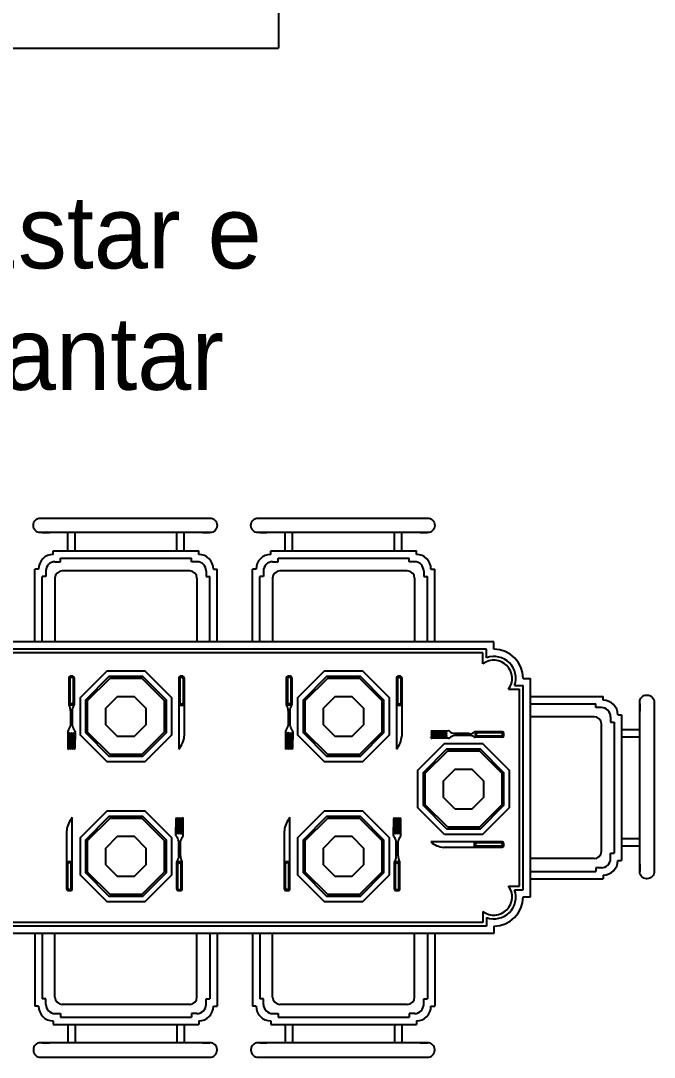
# Model space of a CAD drawing. Header units: millimetres. Extents: x 935 to 1399, y 512 to 900.
# Drawn here: x 1151.332 to 1153.071, y 842.318 to 845.163 of the extents above; entities that cross this region are included whole.
import ezdxf

# ---------------------------------------------------------------- set-up
doc = ezdxf.new("R2010")
doc.units = ezdxf.units.MM
doc.layers.add('MOBIL', color=7, linetype='Continuous')
doc.layers.add('MOBIL-I', color=251, linetype='Continuous')

msp = doc.modelspace()

# ---------------------------------------------------------------- linework, layer by layer
at = {"color": 6}
for p in [(1152.03909, 845.33793), (1146.36641, 845.08793)]:
    msp.add_line(p, (1152.03909, 845.08793), dxfattribs=at)
at = {"layer": 'MOBIL', "color": 34}
for p, q in [((1151.36687, 843.77693), (1151.36687, 843.77793)), ((1151.96397, 843.77693), (1151.96397, 843.77793)), ((1151.3908, 843.75793), (1151.4108, 843.75793)), ((1151.9879, 843.75793), (1152.0079, 843.75793)), ((1152.4279, 843.75793), (1152.4479, 843.75793)), ((1151.87094, 843.45793), (1151.37094, 843.45793)), ((1152.46804, 843.45793), (1151.96804, 843.45793)), ((1151.87094, 842.65793), (1151.37094, 842.65793)), ((1152.46804, 842.65793), (1151.96804, 842.65793)), ((1151.83081, 842.35793), (1151.85081, 842.35793)), ((1152.4279, 842.35793), (1152.4479, 842.35793))]:
    msp.add_line(p, q, dxfattribs=at)
at = {"layer": 'MOBIL'}
for p, q in [((1151.46113, 843.70793), (1151.46113, 843.75793)), ((1151.48113, 843.70793), (1151.48113, 843.75793)), ((1151.76075, 843.70793), (1151.76075, 843.75793)), ((1151.78075, 843.70793), (1151.78075, 843.75793)), ((1151.83081, 843.75793), (1151.85081, 843.75793)), ((1152.05823, 843.70793), (1152.05823, 843.75793)), ((1152.07823, 843.70793), (1152.07823, 843.75793)), ((1152.35785, 843.70793), (1152.35785, 843.75793)), ((1152.37785, 843.70793), (1152.37785, 843.75793)), ((1151.42113, 843.69793), (1151.42113, 843.70793)), ((1151.42113, 843.70793), (1151.46113, 843.70793)), ((1151.48113, 843.70793), (1151.76075, 843.70793)), ((1151.78075, 843.70793), (1151.82075, 843.70793)), ((1151.82075, 843.69793), (1151.82075, 843.70793)), ((1152.01823, 843.69793), (1152.01823, 843.70793)), ((1152.01823, 843.70793), (1152.05823, 843.70793)), ((1152.07823, 843.70793), (1152.35785, 843.70793)), ((1152.37785, 843.70793), (1152.41785, 843.70793)), ((1152.41785, 843.69793), (1152.41785, 843.70793)), ((1151.38113, 843.65793), (1151.37094, 843.65793)), ((1151.37094, 843.45793), (1151.37094, 843.65793)), ((1151.86075, 843.65793), (1151.87094, 843.65793)), ((1151.87094, 843.45793), (1151.87094, 843.65793)), ((1151.97823, 843.65793), (1151.96804, 843.65793)), ((1151.96804, 843.45793), (1151.96804, 843.65793)), ((1152.45785, 843.65793), (1152.46804, 843.65793)), ((1152.46804, 843.45793), (1152.46804, 843.65793)), ((1151.37094, 843.45793), (1151.26975, 843.45793)), ((1151.96804, 843.45793), (1151.87094, 843.45793)), ((1152.63052, 843.45793), (1152.46804, 843.45793)), ((1152.63052, 843.43793), (1152.63052, 843.45793)), ((1152.71052, 843.35793), (1152.73052, 843.35793)), ((1152.73052, 843.30793), (1152.73052, 843.35793)), ((1152.73052, 843.30793), (1152.93052, 843.30793)), ((1152.93052, 843.29774), (1152.93052, 843.30793)), ((1153.03052, 843.28807), (1153.03052, 843.26807)), ((1153.04952, 843.312), (1153.05052, 843.312)), ((1152.97052, 843.25774), (1152.98052, 843.25774)), ((1152.98052, 843.25774), (1152.98052, 843.21774)), ((1152.98052, 843.21774), (1153.03052, 843.21774)), ((1152.98052, 843.19774), (1152.98052, 842.91813)), ((1152.98052, 843.19774), (1153.03052, 843.19774)), ((1152.98052, 842.91813), (1153.03052, 842.91813)), ((1152.98052, 842.89813), (1153.03052, 842.89813)), ((1152.98052, 842.89813), (1152.98052, 842.85813)), ((1152.97052, 842.85813), (1152.98052, 842.85813)), ((1153.03052, 842.84807), (1153.03052, 842.82807)), ((1152.73052, 842.80793), (1152.93052, 842.80793)), ((1152.73052, 842.75793), (1152.73052, 842.80793)), ((1152.93052, 842.81813), (1152.93052, 842.80793)), ((1152.71052, 842.75793), (1152.73052, 842.75793)), ((1152.63052, 842.67793), (1152.63052, 842.65793)), ((1151.37094, 842.65793), (1151.26975, 842.65793)), ((1151.37094, 842.65793), (1151.37094, 842.45793)), ((1151.87094, 842.65793), (1151.87094, 842.45793)), ((1151.96804, 842.65793), (1151.87094, 842.65793)), ((1151.96804, 842.65793), (1151.96804, 842.45793)), ((1152.63052, 842.65793), (1152.46804, 842.65793)), ((1152.46804, 842.65793), (1152.46804, 842.45793)), ((1151.38113, 842.45793), (1151.37094, 842.45793)), ((1151.86075, 842.45793), (1151.87094, 842.45793)), ((1151.97823, 842.45793), (1151.96804, 842.45793)), ((1152.45785, 842.45793), (1152.46804, 842.45793)), ((1151.42113, 842.41793), (1151.42113, 842.40793)), ((1151.42113, 842.40793), (1151.46113, 842.40793)), ((1151.46113, 842.40793), (1151.46113, 842.35793)), ((1151.48113, 842.40793), (1151.76075, 842.40793)), ((1151.48113, 842.40793), (1151.48113, 842.35793)), ((1151.76075, 842.40793), (1151.76075, 842.35793)), ((1151.78075, 842.40793), (1151.82075, 842.40793)), ((1151.78075, 842.40793), (1151.78075, 842.35793)), ((1151.82075, 842.41793), (1151.82075, 842.40793)), ((1152.01823, 842.41793), (1152.01823, 842.40793)), ((1152.01823, 842.40793), (1152.05823, 842.40793)), ((1152.05823, 842.40793), (1152.05823, 842.35793)), ((1152.07823, 842.40793), (1152.35785, 842.40793)), ((1152.07823, 842.40793), (1152.07823, 842.35793)), ((1152.35785, 842.40793), (1152.35785, 842.35793)), ((1152.37785, 842.40793), (1152.41785, 842.40793)), ((1152.37785, 842.40793), (1152.37785, 842.35793)), ((1152.41785, 842.41793), (1152.41785, 842.40793)), ((1151.3908, 842.35793), (1151.4108, 842.35793)), ((1151.9879, 842.35793), (1152.0079, 842.35793)), ((1151.36687, 842.33893), (1151.36687, 842.33793)), ((1151.96397, 842.33893), (1151.96397, 842.33793))]:
    msp.add_line(p, q, dxfattribs=at)
for points in [[(1151.36687, 843.77793, -0.4142136), (1151.38687, 843.79793, -0.4142136)], [(1151.38687, 843.79793), (1151.85094, 843.79793, -0.4142136), (1151.87094, 843.77793), (1151.87094, 843.77693, -0.4142136), (1151.85194, 843.75793), (1151.78075, 843.75793, -0.4142136)], [(1151.96397, 843.77793, -0.4142136), (1151.98397, 843.79793, -0.4142136)], [(1151.98397, 843.79793), (1152.44804, 843.79793, -0.4142136), (1152.46804, 843.77793), (1152.46804, 843.77693, -0.4142136), (1152.44904, 843.75793), (1152.37785, 843.75793, -0.4142136)], [(1151.46113, 843.75793), (1151.38587, 843.75793, -0.4142136), (1151.36687, 843.77693)], [(1152.05823, 843.75793), (1151.98297, 843.75793, -0.4142136), (1151.96397, 843.77693)], [(1151.76075, 843.75793), (1151.48113, 843.75793, -0.4142136)], [(1152.35785, 843.75793), (1152.07823, 843.75793, -0.4142136)], [(1153.03052, 843.21774), (1153.03052, 843.293, -0.4142136), (1153.04952, 843.312)], [(1153.07052, 843.292), (1153.07052, 842.82793, -0.4142136), (1153.05052, 842.80793), (1153.04952, 842.80793, -0.4142136), (1153.03052, 842.82693), (1153.03052, 842.89813, -0.4142136)], [(1153.05052, 843.312, -0.4142136), (1153.07052, 843.292, -0.4142136)], [(1153.03052, 842.91813), (1153.03052, 843.19774, -0.4142136)], [(1151.46113, 842.35793), (1151.38587, 842.35793, 0.4142136), (1151.36687, 842.33893)], [(1151.38687, 842.31793), (1151.85094, 842.31793, 0.4142136), (1151.87094, 842.33793), (1151.87094, 842.33893, 0.4142136), (1151.85194, 842.35793), (1151.78075, 842.35793, 0.4142136)], [(1151.76075, 842.35793), (1151.48113, 842.35793, 0.4142136)], [(1152.05823, 842.35793), (1151.98297, 842.35793, 0.4142136), (1151.96397, 842.33893)], [(1151.98397, 842.31793), (1152.44804, 842.31793, 0.4142136), (1152.46804, 842.33793), (1152.46804, 842.33893, 0.4142136), (1152.44904, 842.35793), (1152.37785, 842.35793, 0.4142136)], [(1152.35785, 842.35793), (1152.07823, 842.35793, 0.4142136)], [(1151.36687, 842.33793, 0.4142136), (1151.38687, 842.31793, 0.4142136)], [(1151.96397, 842.33793, 0.4142136), (1151.98397, 842.31793, 0.4142136)]]:
    msp.add_lwpolyline(points, format="xyb", dxfattribs=at)
for centre, radius, start, end in [((1151.42113, 843.65793), 0.04, 90, 180), ((1151.82075, 843.65793), 0.04, 0, 90), ((1152.01823, 843.65793), 0.04, 90, 180), ((1152.41785, 843.65793), 0.04, 0, 90), ((1152.63052, 843.35793), 0.08, 0, 90), ((1152.93052, 843.25774), 0.04, 0, 90), ((1152.93052, 842.85813), 0.04, 270, 0), ((1152.63052, 842.75793), 0.08, 270, 0), ((1151.42113, 842.45793), 0.04, 180, 270), ((1151.82075, 842.45793), 0.04, 270, 0), ((1152.01823, 842.45793), 0.04, 180, 270), ((1152.41785, 842.45793), 0.04, 270, 0)]:
    msp.add_arc(centre, radius, start, end, dxfattribs=at)
at = {"layer": 'MOBIL-I'}
for p, q in [((1151.44113, 843.68793), (1151.80075, 843.68793)), ((1151.44113, 843.67793), (1151.44113, 843.68793)), ((1151.46113, 843.70793), (1151.48113, 843.70793)), ((1151.76075, 843.70793), (1151.78075, 843.70793)), ((1151.80075, 843.67793), (1151.80075, 843.68793)), ((1152.03823, 843.68793), (1152.39785, 843.68793)), ((1152.03823, 843.67793), (1152.03823, 843.68793)), ((1152.05823, 843.70793), (1152.07823, 843.70793)), ((1152.35785, 843.70793), (1152.37785, 843.70793)), ((1152.39785, 843.67793), (1152.39785, 843.68793)), ((1151.42613, 843.67793), (1151.44113, 843.67793)), ((1151.81575, 843.67793), (1151.80075, 843.67793)), ((1152.02323, 843.67793), (1152.03823, 843.67793)), ((1152.41285, 843.67793), (1152.39785, 843.67793)), ((1151.40113, 843.63793), (1151.39094, 843.63793)), ((1151.39094, 843.45793), (1151.39094, 843.63793)), ((1151.40113, 843.65293), (1151.40113, 843.63793)), ((1151.42613, 843.63293), (1151.42613, 843.45793)), ((1151.79575, 843.65293), (1151.44613, 843.65293)), ((1151.81575, 843.63293), (1151.81575, 843.45793)), ((1151.84075, 843.65293), (1151.84075, 843.63793)), ((1151.84075, 843.63793), (1151.85094, 843.63793)), ((1151.85094, 843.45793), (1151.85094, 843.63793)), ((1151.98804, 843.45793), (1151.98804, 843.63793)), ((1151.99823, 843.63793), (1151.98804, 843.63793)), ((1151.99823, 843.65293), (1151.99823, 843.63793)), ((1152.02323, 843.63293), (1152.02323, 843.45793)), ((1152.39285, 843.65293), (1152.04323, 843.65293)), ((1152.41285, 843.63293), (1152.41285, 843.45793)), ((1152.43785, 843.65293), (1152.43785, 843.63793)), ((1152.43785, 843.63793), (1152.44804, 843.63793)), ((1152.44804, 843.45793), (1152.44804, 843.63793)), ((1151.87094, 843.45793), (1151.37094, 843.45793)), ((1152.46804, 843.45793), (1151.96804, 843.45793)), ((1152.61052, 843.43793), (1150.62727, 843.43793)), ((1152.60052, 843.42793), (1150.63727, 843.42793)), ((1152.60052, 843.39793), (1152.60052, 843.42793)), ((1152.61052, 843.4145), (1152.61052, 843.43793)), ((1151.46378, 843.35974), (1151.46378, 843.28519)), ((1151.46678, 843.35974), (1151.46678, 843.29119)), ((1151.47478, 843.36374), (1151.46778, 843.36374)), ((1151.47478, 843.36074), (1151.46778, 843.36074)), ((1151.47578, 843.35974), (1151.47578, 843.29119)), ((1151.47878, 843.35974), (1151.47878, 843.28519)), ((1151.76583, 843.35974), (1151.76583, 843.16374)), ((1151.76883, 843.35774), (1151.76883, 843.28974)), ((1151.77683, 843.36374), (1151.76983, 843.36374)), ((1151.77483, 843.36074), (1151.77183, 843.36074)), ((1151.77783, 843.35774), (1151.77783, 843.28974)), ((1151.78083, 843.35974), (1151.78083, 843.19968)), ((1152.06088, 843.35974), (1152.06088, 843.28519)), ((1152.06388, 843.35974), (1152.06388, 843.29119)), ((1152.07188, 843.36374), (1152.06488, 843.36374)), ((1152.07188, 843.36074), (1152.06488, 843.36074)), ((1152.07288, 843.35974), (1152.07288, 843.29119)), ((1152.07588, 843.35974), (1152.07588, 843.28519)), ((1152.36293, 843.35974), (1152.36293, 843.16374)), ((1152.36593, 843.35774), (1152.36593, 843.28974)), ((1152.37393, 843.36374), (1152.36693, 843.36374)), ((1152.37193, 843.36074), (1152.36893, 843.36074)), ((1152.37493, 843.35774), (1152.37493, 843.28974)), ((1152.37793, 843.35974), (1152.37793, 843.19968)), ((1152.67052, 843.32793), (1152.70052, 843.32793)), ((1152.68709, 843.33793), (1152.71052, 843.33793)), ((1152.70052, 842.78793), (1152.70052, 843.32793)), ((1152.71052, 842.77793), (1152.71052, 843.33793)), ((1151.46378, 843.28519), (1151.47878, 843.28519)), ((1151.47278, 843.28819), (1151.46978, 843.28819)), ((1151.77483, 843.28674), (1151.77183, 843.28674)), ((1152.06088, 843.28519), (1152.07588, 843.28519)), ((1152.06988, 843.28819), (1152.06688, 843.28819)), ((1152.37193, 843.28674), (1152.36893, 843.28674)), ((1152.73052, 842.80793), (1152.73052, 843.30793)), ((1152.73052, 843.28793), (1152.91052, 843.28793)), ((1152.91052, 843.27774), (1152.91052, 843.28793)), ((1151.46878, 843.26874), (1151.46878, 843.22874)), ((1151.47378, 843.26874), (1151.47378, 843.22874)), ((1151.78083, 843.28374), (1151.76583, 843.28374)), ((1152.06588, 843.26874), (1152.06588, 843.22874)), ((1152.07088, 843.26874), (1152.07088, 843.22874)), ((1152.37793, 843.28374), (1152.36293, 843.28374)), ((1152.92552, 843.27774), (1152.91052, 843.27774)), ((1152.90552, 843.25274), (1152.73052, 843.25274)), ((1152.92552, 842.88313), (1152.92552, 843.23274)), ((1152.95052, 843.25274), (1152.95052, 843.23774)), ((1152.95052, 843.23774), (1152.96052, 843.23774)), ((1152.96052, 843.23774), (1152.96052, 842.87813)), ((1151.46128, 843.2124), (1151.46167, 843.16648)), ((1151.46428, 843.20608), (1151.46393, 843.16648)), ((1151.46565, 843.20874), (1151.46558, 843.20874)), ((1151.46695, 843.20608), (1151.46734, 843.16648)), ((1151.46995, 843.20608), (1151.4696, 843.16648)), ((1151.47131, 843.20874), (1151.47125, 843.20874)), ((1151.47261, 843.20608), (1151.47296, 843.16648)), ((1151.47561, 843.20608), (1151.47525, 843.16648)), ((1151.47698, 843.20874), (1151.47691, 843.20874)), ((1151.47828, 843.20608), (1151.47863, 843.16648)), ((1151.48128, 843.2124), (1151.48093, 843.16648)), ((1152.05838, 843.2124), (1152.05877, 843.16648)), ((1152.06138, 843.20608), (1152.06103, 843.16648)), ((1152.06274, 843.20874), (1152.06268, 843.20874)), ((1152.06404, 843.20608), (1152.06443, 843.16648)), ((1152.06704, 843.20608), (1152.0667, 843.16648)), ((1152.06841, 843.20874), (1152.06834, 843.20874)), ((1152.06971, 843.20608), (1152.07006, 843.16648)), ((1152.07271, 843.20608), (1152.07234, 843.16648)), ((1152.07408, 843.20874), (1152.07401, 843.20874)), ((1152.07538, 843.20608), (1152.07573, 843.16648)), ((1152.07838, 843.2124), (1152.07803, 843.16648)), ((1152.45738, 843.21215), (1152.45738, 843.21217)), ((1152.45738, 843.20649), (1152.45738, 843.20651)), ((1152.45738, 843.20082), (1152.45738, 843.20084)), ((1152.50604, 843.21366), (1152.46012, 843.21327)), ((1152.49972, 843.21066), (1152.46012, 843.21101)), ((1152.49972, 843.208), (1152.46012, 843.20761)), ((1152.49972, 843.205), (1152.46012, 843.20534)), ((1152.49972, 843.20233), (1152.46012, 843.20198)), ((1152.49972, 843.19933), (1152.46012, 843.1997)), ((1152.50238, 843.2093), (1152.50238, 843.20936)), ((1152.50238, 843.20363), (1152.50238, 843.2037)), ((1152.56238, 843.20616), (1152.52238, 843.20616)), ((1152.56238, 843.20116), (1152.52238, 843.20116)), ((1152.65338, 843.21116), (1152.57883, 843.21116)), ((1152.57883, 843.21116), (1152.57883, 843.19616)), ((1152.58183, 843.20216), (1152.58183, 843.20516)), ((1152.65338, 843.20816), (1152.58483, 843.20816)), ((1152.65438, 843.20016), (1152.65438, 843.20716)), ((1152.65738, 843.20016), (1152.65738, 843.20716)), ((1152.98052, 843.21774), (1152.98052, 843.19774)), ((1152.45738, 843.19515), (1152.45738, 843.19517)), ((1152.49972, 843.19666), (1152.46012, 843.19631)), ((1152.50604, 843.19366), (1152.46012, 843.19401)), ((1152.50238, 843.19796), (1152.50238, 843.19803)), ((1152.65338, 843.19616), (1152.57883, 843.19616)), ((1152.65338, 843.19916), (1152.58483, 843.19916)), ((1151.46279, 843.16374), (1151.46277, 843.16374)), ((1151.46846, 843.16374), (1151.46844, 843.16374)), ((1151.47412, 843.16374), (1151.4741, 843.16374)), ((1151.47979, 843.16374), (1151.47977, 843.16374)), ((1152.05989, 843.16374), (1152.05987, 843.16374)), ((1152.06555, 843.16374), (1152.06553, 843.16374)), ((1152.07122, 843.16374), (1152.0712, 843.16374)), ((1152.07689, 843.16374), (1152.07687, 843.16374)), ((1151.47352, 842.77971), (1151.47352, 842.97571)), ((1151.75808, 842.92705), (1151.75842, 842.97297)), ((1151.75957, 842.97571), (1151.75959, 842.97571)), ((1151.76108, 842.93337), (1151.76073, 842.97297)), ((1151.76374, 842.93337), (1151.76411, 842.97297)), ((1151.76523, 842.97571), (1151.76525, 842.97571)), ((1151.76674, 842.93337), (1151.76639, 842.97297)), ((1151.76941, 842.93337), (1151.76976, 842.97297)), ((1151.7709, 842.97571), (1151.77092, 842.97571)), ((1151.77241, 842.93337), (1151.77202, 842.97297)), ((1151.77508, 842.93337), (1151.77542, 842.97297)), ((1151.77657, 842.97571), (1151.77659, 842.97571)), ((1151.77808, 842.92705), (1151.77769, 842.97297)), ((1152.07062, 842.77971), (1152.07062, 842.97571)), ((1152.35517, 842.92705), (1152.35552, 842.97297)), ((1152.35666, 842.97571), (1152.35668, 842.97571)), ((1152.35817, 842.93337), (1152.35783, 842.97297)), ((1152.36084, 842.93337), (1152.36121, 842.97297)), ((1152.36233, 842.97571), (1152.36235, 842.97571)), ((1152.36384, 842.93337), (1152.36349, 842.97297)), ((1152.36651, 842.93337), (1152.36685, 842.97297)), ((1152.368, 842.97571), (1152.36802, 842.97571)), ((1152.36951, 842.93337), (1152.36912, 842.97297)), ((1152.37217, 842.93337), (1152.37252, 842.97297)), ((1152.37366, 842.97571), (1152.37368, 842.97571)), ((1152.37517, 842.92705), (1152.37479, 842.97297)), ((1151.45852, 842.77971), (1151.45852, 842.93977)), ((1151.76238, 842.93071), (1151.76244, 842.93071)), ((1151.76804, 842.93071), (1151.76811, 842.93071)), ((1151.77371, 842.93071), (1151.77378, 842.93071)), ((1152.05562, 842.77971), (1152.05562, 842.93977)), ((1152.35947, 842.93071), (1152.35954, 842.93071)), ((1152.36514, 842.93071), (1152.36521, 842.93071)), ((1152.37081, 842.93071), (1152.37087, 842.93071)), ((1152.98052, 842.91813), (1152.98052, 842.89813)), ((1151.76558, 842.87071), (1151.76558, 842.91071)), ((1151.77058, 842.87071), (1151.77058, 842.91071)), ((1152.36267, 842.87071), (1152.36267, 842.91071)), ((1152.36767, 842.87071), (1152.36767, 842.91071)), ((1152.65338, 842.90911), (1152.45738, 842.90911)), ((1152.65338, 842.89411), (1152.49332, 842.89411)), ((1152.57738, 842.89411), (1152.57738, 842.90911)), ((1152.58038, 842.90011), (1152.58038, 842.90311)), ((1152.65138, 842.90611), (1152.58338, 842.90611)), ((1152.65138, 842.89711), (1152.58338, 842.89711)), ((1152.65438, 842.90011), (1152.65438, 842.90311)), ((1152.65738, 842.89811), (1152.65738, 842.90511)), ((1152.90552, 842.86313), (1152.73052, 842.86313)), ((1152.95052, 842.87813), (1152.96052, 842.87813)), ((1152.95052, 842.86313), (1152.95052, 842.87813)), ((1151.45852, 842.85571), (1151.47352, 842.85571)), ((1151.46152, 842.78171), (1151.46152, 842.84971)), ((1151.46452, 842.85271), (1151.46752, 842.85271)), ((1151.47052, 842.78171), (1151.47052, 842.84971)), ((1151.76058, 842.77971), (1151.76058, 842.85426)), ((1151.77558, 842.85426), (1151.76058, 842.85426)), ((1151.76358, 842.77971), (1151.76358, 842.84826)), ((1151.76658, 842.85126), (1151.76958, 842.85126)), ((1151.77258, 842.77971), (1151.77258, 842.84826)), ((1151.77558, 842.77971), (1151.77558, 842.85426)), ((1152.05562, 842.85571), (1152.07062, 842.85571)), ((1152.05862, 842.78171), (1152.05862, 842.84971)), ((1152.06162, 842.85271), (1152.06462, 842.85271)), ((1152.06762, 842.78171), (1152.06762, 842.84971)), ((1152.35767, 842.77971), (1152.35767, 842.85426)), ((1152.37267, 842.85426), (1152.35767, 842.85426)), ((1152.36067, 842.77971), (1152.36067, 842.84826)), ((1152.36367, 842.85126), (1152.36667, 842.85126)), ((1152.36967, 842.77971), (1152.36967, 842.84826)), ((1152.37267, 842.77971), (1152.37267, 842.85426)), ((1152.91052, 842.83813), (1152.91052, 842.82793)), ((1152.92552, 842.83813), (1152.91052, 842.83813)), ((1152.73052, 842.82793), (1152.91052, 842.82793)), ((1151.46252, 842.77571), (1151.46952, 842.77571)), ((1151.46452, 842.77871), (1151.46752, 842.77871)), ((1151.76458, 842.77871), (1151.77158, 842.77871)), ((1151.76458, 842.77571), (1151.77158, 842.77571)), ((1152.05962, 842.77571), (1152.06662, 842.77571)), ((1152.06162, 842.77871), (1152.06462, 842.77871)), ((1152.36167, 842.77871), (1152.36867, 842.77871)), ((1152.36167, 842.77571), (1152.36867, 842.77571)), ((1152.67052, 842.78793), (1152.70052, 842.78793)), ((1152.68709, 842.77793), (1152.71052, 842.77793)), ((1152.60052, 842.71793), (1152.60052, 842.68793)), ((1152.60052, 842.68793), (1150.63727, 842.68793)), ((1152.61052, 842.70137), (1152.61052, 842.67793)), ((1152.61052, 842.67793), (1150.62727, 842.67793)), ((1151.87094, 842.65793), (1151.37094, 842.65793)), ((1151.39094, 842.65793), (1151.39094, 842.47793)), ((1151.42613, 842.48293), (1151.42613, 842.65793)), ((1151.81575, 842.48293), (1151.81575, 842.65793)), ((1151.85094, 842.65793), (1151.85094, 842.47793)), ((1152.46804, 842.65793), (1151.96804, 842.65793)), ((1151.98804, 842.65793), (1151.98804, 842.47793)), ((1152.02323, 842.48293), (1152.02323, 842.65793)), ((1152.41285, 842.48293), (1152.41285, 842.65793)), ((1152.44804, 842.65793), (1152.44804, 842.47793)), ((1151.40113, 842.47793), (1151.39094, 842.47793)), ((1151.40113, 842.46293), (1151.40113, 842.47793)), ((1151.79575, 842.46293), (1151.44613, 842.46293)), ((1151.84075, 842.47793), (1151.85094, 842.47793)), ((1151.84075, 842.46293), (1151.84075, 842.47793)), ((1151.99823, 842.47793), (1151.98804, 842.47793)), ((1151.99823, 842.46293), (1151.99823, 842.47793)), ((1152.39285, 842.46293), (1152.04323, 842.46293)), ((1152.43785, 842.47793), (1152.44804, 842.47793)), ((1152.43785, 842.46293), (1152.43785, 842.47793)), ((1151.42613, 842.43793), (1151.44113, 842.43793)), ((1151.44113, 842.43793), (1151.44113, 842.42793)), ((1151.81575, 842.43793), (1151.80075, 842.43793)), ((1151.80075, 842.43793), (1151.80075, 842.42793)), ((1152.02323, 842.43793), (1152.03823, 842.43793)), ((1152.03823, 842.43793), (1152.03823, 842.42793)), ((1152.39785, 842.43793), (1152.39785, 842.42793)), ((1152.41285, 842.43793), (1152.39785, 842.43793)), ((1151.44113, 842.42793), (1151.80075, 842.42793)), ((1151.46113, 842.40793), (1151.48113, 842.40793)), ((1151.76075, 842.40793), (1151.78075, 842.40793)), ((1152.03823, 842.42793), (1152.39785, 842.42793)), ((1152.05823, 842.40793), (1152.07823, 842.40793)), ((1152.35785, 842.40793), (1152.37785, 842.40793))]:
    msp.add_line(p, q, dxfattribs=at)
for points in [[(1151.48113, 843.75793), (1151.46113, 843.75793, -0.4142136)], [(1151.78075, 843.75793), (1151.76075, 843.75793, -0.4142136)], [(1152.07823, 843.75793), (1152.05823, 843.75793, -0.4142136)], [(1152.37785, 843.75793), (1152.35785, 843.75793, -0.4142136)], [(1153.03052, 843.19774), (1153.03052, 843.21774, -0.4142136)], [(1153.03052, 842.89813), (1153.03052, 842.91813, -0.4142136)], [(1151.48113, 842.35793), (1151.46113, 842.35793, 0.4142136)], [(1151.78075, 842.35793), (1151.76075, 842.35793, 0.4142136)], [(1152.07823, 842.35793), (1152.05823, 842.35793, 0.4142136)], [(1152.37785, 842.35793), (1152.35785, 842.35793, 0.4142136)]]:
    msp.add_lwpolyline(points, format="xyb", dxfattribs=at)
for points in [[(1151.74581, 843.20177), (1151.67258, 843.12855), (1151.56903, 843.12855), (1151.49581, 843.20177), (1151.49581, 843.30533), (1151.56903, 843.37855), (1151.67258, 843.37855), (1151.74581, 843.30533)], [(1152.3429, 843.20177), (1152.26968, 843.12855), (1152.16613, 843.12855), (1152.0929, 843.20177), (1152.0929, 843.30533), (1152.16613, 843.37855), (1152.26968, 843.37855), (1152.3429, 843.30533)], [(1151.73081, 843.20799), (1151.66637, 843.14355), (1151.57524, 843.14355), (1151.51081, 843.20799), (1151.51081, 843.29911), (1151.57524, 843.36355), (1151.66637, 843.36355), (1151.73081, 843.29911)], [(1151.72581, 843.21006), (1151.6643, 843.14855), (1151.57732, 843.14855), (1151.51581, 843.21006), (1151.51581, 843.29704), (1151.57732, 843.35855), (1151.6643, 843.35855), (1151.72581, 843.29704)], [(1152.3279, 843.20799), (1152.26347, 843.14355), (1152.17234, 843.14355), (1152.1079, 843.20799), (1152.1079, 843.29911), (1152.17234, 843.36355), (1152.26347, 843.36355), (1152.3279, 843.29911)], [(1152.3229, 843.21006), (1152.2614, 843.14855), (1152.17441, 843.14855), (1152.1129, 843.21006), (1152.1129, 843.29704), (1152.17441, 843.35855), (1152.2614, 843.35855), (1152.3229, 843.29704)], [(1151.67581, 843.23077), (1151.64359, 843.19855), (1151.59803, 843.19855), (1151.56581, 843.23077), (1151.56581, 843.27633), (1151.59803, 843.30855), (1151.64359, 843.30855), (1151.67581, 843.27633)], [(1152.2729, 843.23077), (1152.24069, 843.19855), (1152.19512, 843.19855), (1152.1629, 843.23077), (1152.1629, 843.27633), (1152.19512, 843.30855), (1152.24069, 843.30855), (1152.2729, 843.27633)], [(1152.49542, 842.92914), (1152.42219, 843.00236), (1152.42219, 843.10591), (1152.49542, 843.17914), (1152.59897, 843.17914), (1152.67219, 843.10591), (1152.67219, 843.00236), (1152.59897, 842.92914)], [(1152.50163, 842.94414), (1152.43719, 843.00857), (1152.43719, 843.0997), (1152.50163, 843.16414), (1152.59276, 843.16414), (1152.65719, 843.0997), (1152.65719, 843.00857), (1152.59276, 842.94414)], [(1152.5037, 842.94914), (1152.44219, 843.01064), (1152.44219, 843.09763), (1152.5037, 843.15914), (1152.59069, 843.15914), (1152.65219, 843.09763), (1152.65219, 843.01064), (1152.59069, 842.94914)], [(1152.52441, 842.99914), (1152.49219, 843.03135), (1152.49219, 843.07692), (1152.52441, 843.10914), (1152.56998, 843.10914), (1152.60219, 843.07692), (1152.60219, 843.03135), (1152.56998, 842.99914)], [(1151.74581, 842.81758), (1151.67258, 842.74436), (1151.56903, 842.74436), (1151.49581, 842.81758), (1151.49581, 842.92113), (1151.56903, 842.99436), (1151.67258, 842.99436), (1151.74581, 842.92113)], [(1151.73081, 842.82379), (1151.66637, 842.75936), (1151.57524, 842.75936), (1151.51081, 842.82379), (1151.51081, 842.91492), (1151.57524, 842.97936), (1151.66637, 842.97936), (1151.73081, 842.91492)], [(1151.72581, 842.82586), (1151.6643, 842.76436), (1151.57732, 842.76436), (1151.51581, 842.82586), (1151.51581, 842.91285), (1151.57732, 842.97436), (1151.6643, 842.97436), (1151.72581, 842.91285)], [(1152.3429, 842.81758), (1152.26968, 842.74436), (1152.16613, 842.74436), (1152.0929, 842.81758), (1152.0929, 842.92113), (1152.16613, 842.99436), (1152.26968, 842.99436), (1152.3429, 842.92113)], [(1152.3279, 842.82379), (1152.26347, 842.75936), (1152.17234, 842.75936), (1152.1079, 842.82379), (1152.1079, 842.91492), (1152.17234, 842.97936), (1152.26347, 842.97936), (1152.3279, 842.91492)], [(1152.3229, 842.82586), (1152.2614, 842.76436), (1152.17441, 842.76436), (1152.1129, 842.82586), (1152.1129, 842.91285), (1152.17441, 842.97436), (1152.2614, 842.97436), (1152.3229, 842.91285)], [(1151.67581, 842.84657), (1151.64359, 842.81436), (1151.59803, 842.81436), (1151.56581, 842.84657), (1151.56581, 842.89214), (1151.59803, 842.92436), (1151.64359, 842.92436), (1151.67581, 842.89214)], [(1152.2729, 842.84657), (1152.24069, 842.81436), (1152.19512, 842.81436), (1152.1629, 842.84657), (1152.1629, 842.89214), (1152.19512, 842.92436), (1152.24069, 842.92436), (1152.2729, 842.89214)]]:
    msp.add_lwpolyline(points, close=True, dxfattribs=at)
for centre, radius, start, end in [((1151.42613, 843.65293), 0.025, 90, 180), ((1151.81575, 843.65293), 0.025, 0, 90), ((1152.02323, 843.65293), 0.025, 90, 180), ((1152.41285, 843.65293), 0.025, 0, 90), ((1151.44613, 843.63293), 0.02, 90, 180), ((1151.79575, 843.63293), 0.02, 0, 90), ((1152.04323, 843.63293), 0.02, 90, 180), ((1152.39285, 843.63293), 0.02, 0, 90), ((1152.63052, 843.35793), 0.05, 323.1301, 126.8699), ((1152.63052, 843.35793), 0.06, 340.52878, 109.47122), ((1151.46778, 843.35974), 0.004, 90, 180), ((1151.46778, 843.35974), 0.001, 90, 180), ((1151.47478, 843.35974), 0.004, 0, 90), ((1151.47478, 843.35974), 0.001, 0, 90), ((1151.76983, 843.35974), 0.004, 90, 180), ((1151.77183, 843.35774), 0.003, 90, 180), ((1151.77483, 843.35774), 0.003, 0, 90), ((1151.77683, 843.35974), 0.004, 0, 90), ((1152.06488, 843.35974), 0.004, 90, 180), ((1152.06488, 843.35974), 0.001, 90, 180), ((1152.07188, 843.35974), 0.004, 0, 90), ((1152.07188, 843.35974), 0.001, 0, 90), ((1152.36693, 843.35974), 0.004, 90, 180), ((1152.36893, 843.35774), 0.003, 90, 180), ((1152.37193, 843.35774), 0.003, 0, 90), ((1152.37393, 843.35974), 0.004, 0, 90), ((1151.46763, 843.28519), 0.00385, 180, 219.36054), ((1151.46978, 843.29119), 0.003, 180, 270), ((1151.47278, 843.29119), 0.003, 270, 0), ((1151.47493, 843.28519), 0.00385, 320.63946, 0), ((1151.77183, 843.28974), 0.003, 180, 270), ((1151.77483, 843.28974), 0.003, 270, 0), ((1152.06473, 843.28519), 0.00385, 180, 219.36054), ((1152.06688, 843.29119), 0.003, 180, 270), ((1152.06988, 843.29119), 0.003, 270, 0), ((1152.07203, 843.28519), 0.00385, 320.63946, 0), ((1152.36893, 843.28974), 0.003, 180, 270), ((1152.37193, 843.28974), 0.003, 270, 0), ((1151.45017, 843.27087), 0.01873, 353.468, 39.36054), ((1151.49239, 843.27087), 0.01873, 140.63946, 186.532), ((1152.04727, 843.27087), 0.01873, 353.468, 39.36054), ((1152.08949, 843.27087), 0.01873, 140.63946, 186.532), ((1152.92552, 843.25274), 0.025, 0, 90), ((1151.43187, 843.23782), 0.03802, 322.61342, 346.17767), ((1151.5107, 843.23782), 0.03802, 193.82233, 217.38658), ((1152.02896, 843.23782), 0.03802, 322.61342, 346.17767), ((1152.10779, 843.23782), 0.03802, 193.82233, 217.38658), ((1152.90552, 843.23274), 0.02, 0, 90), ((1151.46513, 843.2124), 0.00385, 142.61342, 180), ((1151.46734, 843.20623), 0.00306, 125.05744, 182.80294), ((1151.46389, 843.20623), 0.00306, 357.19706, 54.94256), ((1151.47301, 843.20623), 0.00306, 125.05744, 182.80294), ((1151.46956, 843.20623), 0.00306, 357.19706, 54.94256), ((1151.47867, 843.20623), 0.00306, 125.05744, 182.80294), ((1151.47522, 843.20623), 0.00306, 357.19706, 54.94256), ((1151.47743, 843.2124), 0.00385, 0, 37.38658), ((1152.06223, 843.2124), 0.00385, 142.61342, 180), ((1152.06444, 843.20623), 0.00306, 125.05744, 182.80294), ((1152.06099, 843.20623), 0.00306, 357.19706, 54.94256), ((1152.0701, 843.20623), 0.00306, 125.05744, 182.80294), ((1152.06665, 843.20623), 0.00306, 357.19706, 54.94256), ((1152.07577, 843.20623), 0.00306, 125.05744, 182.80294), ((1152.07232, 843.20623), 0.00306, 357.19706, 54.94256), ((1152.07453, 843.2124), 0.00385, 0, 37.38658), ((1152.4596, 843.2106), 0.00272, 78.99562, 144.79649), ((1152.45964, 843.21371), 0.00275, 214.64652, 280.12991), ((1152.4596, 843.20494), 0.00272, 78.99562, 144.79649), ((1152.45964, 843.20805), 0.00275, 214.64652, 280.12991), ((1152.45964, 843.19928), 0.00275, 79.87009, 145.35348), ((1152.45962, 843.20238), 0.00273, 214.92368, 280.56665), ((1152.49987, 843.2076), 0.00306, 35.05744, 92.80294), ((1152.49987, 843.21105), 0.00306, 267.19706, 324.94256), ((1152.49987, 843.20194), 0.00306, 35.05744, 92.80294), ((1152.49987, 843.20539), 0.00306, 267.19706, 324.94256), ((1152.50604, 843.20981), 0.00385, 52.61342, 90), ((1152.53146, 843.24308), 0.03802, 232.61342, 256.17767), ((1152.53146, 843.16425), 0.03802, 103.82233, 127.38658), ((1152.56451, 843.22477), 0.01873, 263.468, 309.36054), ((1152.56451, 843.18255), 0.01873, 50.63946, 96.532), ((1152.57883, 843.20731), 0.00385, 90, 129.36054), ((1152.58483, 843.20516), 0.003, 90, 180), ((1152.58483, 843.20216), 0.003, 180, 270), ((1152.65338, 843.20716), 0.004, 0, 90), ((1152.65338, 843.20716), 0.001, 0, 90), ((1152.65338, 843.20016), 0.004, 270, 0), ((1152.65338, 843.20016), 0.001, 270, 0), ((1151.7207, 843.20367), 0.06027, 318.49654, 356.19682), ((1152.31779, 843.20367), 0.06027, 318.49654, 356.19682), ((1152.45964, 843.19361), 0.00275, 79.87009, 145.35348), ((1152.45964, 843.19671), 0.00275, 214.64652, 280.12991), ((1152.49987, 843.19627), 0.00306, 35.05744, 92.80294), ((1152.49987, 843.19972), 0.00306, 267.19706, 324.94256), ((1152.50604, 843.19751), 0.00385, 270, 307.38658), ((1152.57883, 843.20001), 0.00385, 230.63946, 270), ((1151.46434, 843.16596), 0.00272, 168.99562, 234.79649), ((1151.46123, 843.166), 0.00275, 304.64652, 10.12991), ((1151.47001, 843.16596), 0.00272, 168.99562, 234.79649), ((1151.4669, 843.166), 0.00275, 304.64652, 10.12991), ((1151.47567, 843.166), 0.00275, 169.87009, 235.35348), ((1151.47256, 843.16598), 0.00273, 304.92368, 10.56665), ((1151.48133, 843.166), 0.00275, 169.87009, 235.35348), ((1151.47823, 843.166), 0.00275, 304.64652, 10.12991), ((1152.06144, 843.16596), 0.00272, 168.99562, 234.79649), ((1152.05833, 843.166), 0.00275, 304.64652, 10.12991), ((1152.0671, 843.16596), 0.00272, 168.99562, 234.79649), ((1152.06399, 843.166), 0.00275, 304.64652, 10.12991), ((1152.07276, 843.166), 0.00275, 169.87009, 235.35348), ((1152.06966, 843.16598), 0.00273, 304.92368, 10.56665), ((1152.07843, 843.166), 0.00275, 169.87009, 235.35348), ((1152.07533, 843.166), 0.00275, 304.64652, 10.12991), ((1151.51866, 842.93577), 0.06027, 138.49654, 176.19682), ((1151.76113, 842.97345), 0.00275, 124.64652, 190.12991), ((1151.75802, 842.97345), 0.00275, 349.87009, 55.35348), ((1151.7668, 842.97347), 0.00273, 124.92368, 190.56665), ((1151.76369, 842.97345), 0.00275, 349.87009, 55.35348), ((1151.77246, 842.97345), 0.00275, 124.64652, 190.12991), ((1151.76935, 842.97349), 0.00272, 348.99562, 54.79649), ((1151.77813, 842.97345), 0.00275, 124.64652, 190.12991), ((1151.77502, 842.97349), 0.00272, 348.99562, 54.79649), ((1152.11576, 842.93577), 0.06027, 138.49654, 176.19682), ((1152.35822, 842.97345), 0.00275, 124.64652, 190.12991), ((1152.35512, 842.97345), 0.00275, 349.87009, 55.35348), ((1152.36389, 842.97347), 0.00273, 124.92368, 190.56665), ((1152.36079, 842.97345), 0.00275, 349.87009, 55.35348), ((1152.36956, 842.97345), 0.00275, 124.64652, 190.12991), ((1152.36645, 842.97349), 0.00272, 348.99562, 54.79649), ((1152.37522, 842.97345), 0.00275, 124.64652, 190.12991), ((1152.37211, 842.97349), 0.00272, 348.99562, 54.79649), ((1151.76193, 842.92705), 0.00385, 180, 217.38658), ((1151.72866, 842.90163), 0.03802, 13.82233, 37.38658), ((1151.76414, 842.93322), 0.00306, 177.19706, 234.94256), ((1151.76068, 842.93322), 0.00306, 305.05744, 2.80294), ((1151.7698, 842.93322), 0.00306, 177.19706, 234.94256), ((1151.76635, 842.93322), 0.00306, 305.05744, 2.80294), ((1151.80749, 842.90163), 0.03802, 142.61342, 166.17767), ((1151.77547, 842.93322), 0.00306, 177.19706, 234.94256), ((1151.77202, 842.93322), 0.00306, 305.05744, 2.80294), ((1151.77423, 842.92705), 0.00385, 322.61342, 0), ((1152.35902, 842.92705), 0.00385, 180, 217.38658), ((1152.32576, 842.90163), 0.03802, 13.82233, 37.38658), ((1152.36123, 842.93322), 0.00306, 177.19706, 234.94256), ((1152.35778, 842.93322), 0.00306, 305.05744, 2.80294), ((1152.3669, 842.93322), 0.00306, 177.19706, 234.94256), ((1152.36345, 842.93322), 0.00306, 305.05744, 2.80294), ((1152.40459, 842.90163), 0.03802, 142.61342, 166.17767), ((1152.37257, 842.93322), 0.00306, 177.19706, 234.94256), ((1152.36911, 842.93322), 0.00306, 305.05744, 2.80294), ((1152.37132, 842.92705), 0.00385, 322.61342, 0), ((1152.49732, 842.95425), 0.06027, 228.49654, 266.19682), ((1152.58338, 842.90311), 0.003, 90, 180), ((1152.58338, 842.90011), 0.003, 180, 270), ((1152.65138, 842.90311), 0.003, 0, 90), ((1152.65138, 842.90011), 0.003, 270, 0), ((1152.65338, 842.90511), 0.004, 0, 90), ((1152.65338, 842.89811), 0.004, 270, 0), ((1151.74697, 842.86858), 0.01873, 320.63946, 6.532), ((1151.78918, 842.86858), 0.01873, 173.468, 219.36054), ((1152.34406, 842.86858), 0.01873, 320.63946, 6.532), ((1152.38628, 842.86858), 0.01873, 173.468, 219.36054), ((1152.90552, 842.88313), 0.02, 270, 0), ((1152.92552, 842.86313), 0.025, 270, 360), ((1151.46452, 842.84971), 0.003, 90, 180), ((1151.46752, 842.84971), 0.003, 0, 90), ((1151.76443, 842.85426), 0.00385, 140.63946, 180), ((1151.76658, 842.84826), 0.003, 90, 180), ((1151.76958, 842.84826), 0.003, 0, 90), ((1151.77173, 842.85426), 0.00385, 0, 39.36054), ((1152.06162, 842.84971), 0.003, 90, 180), ((1152.06462, 842.84971), 0.003, 0, 90), ((1152.36152, 842.85426), 0.00385, 140.63946, 180), ((1152.36367, 842.84826), 0.003, 90, 180), ((1152.36667, 842.84826), 0.003, 0, 90), ((1152.36882, 842.85426), 0.00385, 0, 39.36054), ((1151.46252, 842.77971), 0.004, 180, 270), ((1151.46452, 842.78171), 0.003, 180, 270), ((1151.46752, 842.78171), 0.003, 270, 0), ((1151.46952, 842.77971), 0.004, 270, 0), ((1151.76458, 842.77971), 0.004, 180, 270), ((1151.76458, 842.77971), 0.001, 180, 270), ((1151.77158, 842.77971), 0.001, 270, 0), ((1151.77158, 842.77971), 0.004, 270, 0), ((1152.05962, 842.77971), 0.004, 180, 270), ((1152.06162, 842.78171), 0.003, 180, 270), ((1152.06462, 842.78171), 0.003, 270, 0), ((1152.06662, 842.77971), 0.004, 270, 0), ((1152.36167, 842.77971), 0.004, 180, 270), ((1152.36167, 842.77971), 0.001, 180, 270), ((1152.36867, 842.77971), 0.001, 270, 0), ((1152.36867, 842.77971), 0.004, 270, 0), ((1152.63052, 842.75793), 0.05, 233.1301, 36.8699), ((1152.63052, 842.75793), 0.06, 250.52878, 19.47122), ((1151.42613, 842.46293), 0.025, 180, 270), ((1151.44613, 842.48293), 0.02, 180, 270), ((1151.79575, 842.48293), 0.02, 270, 0), ((1151.81575, 842.46293), 0.025, 270, 360), ((1152.02323, 842.46293), 0.025, 180, 270), ((1152.04323, 842.48293), 0.02, 180, 270), ((1152.39285, 842.48293), 0.02, 270, 0), ((1152.41285, 842.46293), 0.025, 270, 360)]:
    msp.add_arc(centre, radius, start, end, dxfattribs=at)

# ---------------------------------------------------------------- texts
at = {"insert": (1151.1464, 844.68324), "char_height": 0.2, "width": 3.8469, "attachment_point": 1}
msp.add_mtext('Estar e\\PJantar', dxfattribs=at)

doc.saveas('drawing.dxf')
